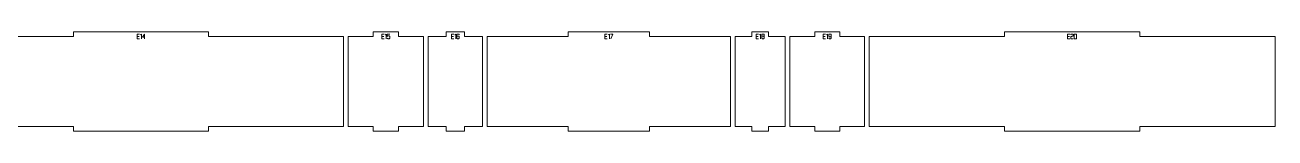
# Model space of a CAD drawing. Header units: centimetres. Extents: x -249 to 275, y -506 to 461.
# Drawn here: x -156.6 to -73.2, y 70.1 to 76.7 of the extents above; entities that cross this region are included whole.
import ezdxf

# ---------------------------------------------------------------- set-up
doc = ezdxf.new("R2010")
doc.units = ezdxf.units.CM
doc.header["$MEASUREMENT"] = 0
doc.layers.add('Capa 1', color=7, linetype='Continuous')

msp = doc.modelspace()

# ---------------------------------------------------------------- linework, layer by layer
at = {"layer": 'Capa 1', "color": 240, "lineweight": 9}
for points in [[(-162.40916, 76.37713), (-162.40916, 76.37713), (-162.40916, 70.37713), (-162.40916, 70.37713), (-162.40916, 70.37713), (-153.39038, 70.37713), (-153.39038, 70.37713), (-153.39038, 70.37713), (-153.39038, 70.07713), (-153.39038, 70.07713), (-153.39038, 70.07713), (-144.3716, 70.07713), (-144.3716, 70.07713), (-144.3716, 70.07713), (-144.3716, 70.37713), (-144.3716, 70.37713), (-144.3716, 70.37713), (-135.35282, 70.37713), (-135.35282, 70.37713), (-135.35282, 70.37713), (-135.35282, 76.37713), (-135.35282, 76.37713), (-135.35282, 76.37713), (-144.3716, 76.37713), (-144.3716, 76.37713), (-144.3716, 76.37713), (-144.3716, 76.67713), (-144.3716, 76.67713), (-144.3716, 76.67713), (-153.39038, 76.67713), (-153.39038, 76.67713), (-153.39038, 76.67713), (-153.39038, 76.37713), (-153.39038, 76.37713), (-153.39038, 76.37713), (-162.40916, 76.37713), (-162.40916, 76.37713)], [(-135.05282, 76.37713), (-135.05282, 76.37713), (-135.05282, 70.37713), (-135.05282, 70.37713), (-135.05282, 70.37713), (-133.37251, 70.37713), (-133.37251, 70.37713), (-133.37251, 70.37713), (-133.37251, 70.07713), (-133.37251, 70.07713), (-133.37251, 70.07713), (-131.6922, 70.07713), (-131.6922, 70.07713), (-131.6922, 70.07713), (-131.6922, 70.37713), (-131.6922, 70.37713), (-131.6922, 70.37713), (-130.0119, 70.37713), (-130.0119, 70.37713), (-130.0119, 70.37713), (-130.0119, 76.37713), (-130.0119, 76.37713), (-130.0119, 76.37713), (-131.6922, 76.37713), (-131.6922, 76.37713), (-131.6922, 76.37713), (-131.6922, 76.67713), (-131.6922, 76.67713), (-131.6922, 76.67713), (-133.37251, 76.67713), (-133.37251, 76.67713), (-133.37251, 76.67713), (-133.37251, 76.37713), (-133.37251, 76.37713), (-133.37251, 76.37713), (-135.05282, 76.37713), (-135.05282, 76.37713)], [(-129.7119, 76.37713), (-129.7119, 76.37713), (-129.7119, 70.37713), (-129.7119, 70.37713), (-129.7119, 70.37713), (-128.49723, 70.37713), (-128.49723, 70.37713), (-128.49723, 70.37713), (-128.49723, 70.07713), (-128.49723, 70.07713), (-128.49723, 70.07713), (-127.28257, 70.07713), (-127.28257, 70.07713), (-127.28257, 70.07713), (-127.28257, 70.37713), (-127.28257, 70.37713), (-127.28257, 70.37713), (-126.0679, 70.37713), (-126.0679, 70.37713), (-126.0679, 70.37713), (-126.0679, 76.37713), (-126.0679, 76.37713), (-126.0679, 76.37713), (-127.28257, 76.37713), (-127.28257, 76.37713), (-127.28257, 76.37713), (-127.28257, 76.67713), (-127.28257, 76.67713), (-127.28257, 76.67713), (-128.49723, 76.67713), (-128.49723, 76.67713), (-128.49723, 76.67713), (-128.49723, 76.37713), (-128.49723, 76.37713), (-128.49723, 76.37713), (-129.7119, 76.37713), (-129.7119, 76.37713)], [(-125.7679, 76.37713), (-125.7679, 76.37713), (-125.7679, 70.37713), (-125.7679, 70.37713), (-125.7679, 70.37713), (-120.34857, 70.37713), (-120.34857, 70.37713), (-120.34857, 70.37713), (-120.34857, 70.07713), (-120.34857, 70.07713), (-120.34857, 70.07713), (-114.92923, 70.07713), (-114.92923, 70.07713), (-114.92923, 70.07713), (-114.92923, 70.37713), (-114.92923, 70.37713), (-114.92923, 70.37713), (-109.5099, 70.37713), (-109.5099, 70.37713), (-109.5099, 70.37713), (-109.5099, 76.37713), (-109.5099, 76.37713), (-109.5099, 76.37713), (-114.92923, 76.37713), (-114.92923, 76.37713), (-114.92923, 76.37713), (-114.92923, 76.67713), (-114.92923, 76.67713), (-114.92923, 76.67713), (-120.34857, 76.67713), (-120.34857, 76.67713), (-120.34857, 76.67713), (-120.34857, 76.37713), (-120.34857, 76.37713), (-120.34857, 76.37713), (-125.7679, 76.37713), (-125.7679, 76.37713)], [(-109.2099, 76.37713), (-109.2099, 76.37713), (-109.2099, 70.37713), (-109.2099, 70.37713), (-109.2099, 70.37713), (-108.09242, 70.37713), (-108.09242, 70.37713), (-108.09242, 70.37713), (-108.09242, 70.07713), (-108.09242, 70.07713), (-108.09242, 70.07713), (-106.97495, 70.07713), (-106.97495, 70.07713), (-106.97495, 70.07713), (-106.97495, 70.37713), (-106.97495, 70.37713), (-106.97495, 70.37713), (-105.85748, 70.37713), (-105.85748, 70.37713), (-105.85748, 70.37713), (-105.85748, 76.37713), (-105.85748, 76.37713), (-105.85748, 76.37713), (-106.97495, 76.37713), (-106.97495, 76.37713), (-106.97495, 76.37713), (-106.97495, 76.67713), (-106.97495, 76.67713), (-106.97495, 76.67713), (-108.09242, 76.67713), (-108.09242, 76.67713), (-108.09242, 76.67713), (-108.09242, 76.37713), (-108.09242, 76.37713), (-108.09242, 76.37713), (-109.2099, 76.37713), (-109.2099, 76.37713)], [(-105.55748, 76.37713), (-105.55748, 76.37713), (-105.55748, 70.37713), (-105.55748, 70.37713), (-105.55748, 70.37713), (-103.89146, 70.37713), (-103.89146, 70.37713), (-103.89146, 70.37713), (-103.89146, 70.07713), (-103.89146, 70.07713), (-103.89146, 70.07713), (-102.22544, 70.07713), (-102.22544, 70.07713), (-102.22544, 70.07713), (-102.22544, 70.37713), (-102.22544, 70.37713), (-102.22544, 70.37713), (-100.55941, 70.37713), (-100.55941, 70.37713), (-100.55941, 70.37713), (-100.55941, 76.37713), (-100.55941, 76.37713), (-100.55941, 76.37713), (-102.22544, 76.37713), (-102.22544, 76.37713), (-102.22544, 76.37713), (-102.22544, 76.67713), (-102.22544, 76.67713), (-102.22544, 76.67713), (-103.89146, 76.67713), (-103.89146, 76.67713), (-103.89146, 76.67713), (-103.89146, 76.37713), (-103.89146, 76.37713), (-103.89146, 76.37713), (-105.55748, 76.37713), (-105.55748, 76.37713)], [(-100.25941, 76.37713), (-100.25941, 76.37713), (-100.25941, 70.37713), (-100.25941, 70.37713), (-100.25941, 70.37713), (-91.2251, 70.37713), (-91.2251, 70.37713), (-91.2251, 70.37713), (-91.2251, 70.07713), (-91.2251, 70.07713), (-91.2251, 70.07713), (-82.19078, 70.07713), (-82.19078, 70.07713), (-82.19078, 70.07713), (-82.19078, 70.37713), (-82.19078, 70.37713), (-82.19078, 70.37713), (-73.15646, 70.37713), (-73.15646, 70.37713), (-73.15646, 70.37713), (-73.15646, 76.37713), (-73.15646, 76.37713), (-73.15646, 76.37713), (-82.19078, 76.37713), (-82.19078, 76.37713), (-82.19078, 76.37713), (-82.19078, 76.67713), (-82.19078, 76.67713), (-82.19078, 76.67713), (-91.2251, 76.67713), (-91.2251, 76.67713), (-91.2251, 76.67713), (-91.2251, 76.37713), (-91.2251, 76.37713), (-91.2251, 76.37713), (-100.25941, 76.37713), (-100.25941, 76.37713)]]:
    msp.add_open_spline(points, degree=3, knots=[0, 0, 0, 0, 0.08333333, 0.08333333, 0.08333333, 0.16666667, 0.16666667, 0.16666667, 0.25, 0.25, 0.25, 0.33333333, 0.33333333, 0.33333333, 0.41666667, 0.41666667, 0.41666667, 0.5, 0.5, 0.5, 0.58333333, 0.58333333, 0.58333333, 0.66666667, 0.66666667, 0.66666667, 0.75, 0.75, 0.75, 0.83333333, 0.83333333, 0.83333333, 0.91666667, 0.91666667, 0.91666667, 1, 1, 1, 1], dxfattribs=at)
at = {"layer": 'Capa 1', "color": 114, "lineweight": 9}
for points, knots in [([(-149.14424, 76.21993), (-149.14424, 76.21993), (-149.14424, 76.53637), (-149.14424, 76.53637), (-149.14424, 76.53637), (-148.98785, 76.53637), (-148.98785, 76.53637), (-148.98785, 76.53637), (-149.14424, 76.53637), (-149.14424, 76.53637), (-149.14424, 76.53637), (-149.14424, 76.38274), (-149.14424, 76.38274), (-149.14424, 76.38274), (-149.00987, 76.38274), (-149.00987, 76.38274), (-149.00987, 76.38274), (-149.14424, 76.38274), (-149.14424, 76.38274), (-149.14424, 76.38274), (-149.14424, 76.21993), (-149.14424, 76.21993), (-149.14424, 76.21993), (-148.98785, 76.21993), (-148.98785, 76.21993), (-148.98785, 76.21993), (-149.14424, 76.21993), (-149.14424, 76.21993)], [0, 0, 0, 0, 0.11111111, 0.11111111, 0.11111111, 0.22222222, 0.22222222, 0.22222222, 0.33333333, 0.33333333, 0.33333333, 0.44444444, 0.44444444, 0.44444444, 0.55555556, 0.55555556, 0.55555556, 0.66666667, 0.66666667, 0.66666667, 0.77777778, 0.77777778, 0.77777778, 0.88888889, 0.88888889, 0.88888889, 1, 1, 1, 1]), ([(-148.84798, 76.53683), (-148.84798, 76.53683), (-148.92411, 76.48409), (-148.92411, 76.48409), (-148.92411, 76.48409), (-148.84798, 76.53683), (-148.84798, 76.53683), (-148.84798, 76.53683), (-148.84798, 76.21993), (-148.84798, 76.21993), (-148.84798, 76.21993), (-148.84798, 76.53683), (-148.84798, 76.53683)], [0, 0, 0, 0, 0.25, 0.25, 0.25, 0.5, 0.5, 0.5, 0.75, 0.75, 0.75, 1, 1, 1, 1]), ([(-148.64756, 76.32449), (-148.64756, 76.32449), (-148.64756, 76.53683), (-148.64756, 76.53683), (-148.64756, 76.53683), (-148.77735, 76.32449), (-148.77735, 76.32449), (-148.77735, 76.32449), (-148.64756, 76.32449), (-148.64756, 76.32449)], [0, 0, 0, 0, 0.33333333, 0.33333333, 0.33333333, 0.66666667, 0.66666667, 0.66666667, 1, 1, 1, 1]), ([(-148.64756, 76.32449), (-148.64756, 76.32449), (-148.64756, 76.21993), (-148.64756, 76.21993), (-148.64756, 76.21993), (-148.64756, 76.32449), (-148.64756, 76.32449), (-148.64756, 76.32449), (-148.77735, 76.32449), (-148.77735, 76.32449), (-148.77735, 76.32449), (-148.64756, 76.53683), (-148.64756, 76.53683), (-148.64756, 76.53683), (-148.64756, 76.32449), (-148.64756, 76.32449), (-148.64756, 76.32449), (-148.61775, 76.32449), (-148.61775, 76.32449), (-148.61775, 76.32449), (-148.64756, 76.32449), (-148.64756, 76.32449)], [0, 0, 0, 0, 0.14285714, 0.14285714, 0.14285714, 0.28571429, 0.28571429, 0.28571429, 0.42857143, 0.42857143, 0.42857143, 0.57142857, 0.57142857, 0.57142857, 0.71428571, 0.71428571, 0.71428571, 0.85714286, 0.85714286, 0.85714286, 1, 1, 1, 1]), ([(-132.79836, 76.21993), (-132.79836, 76.21993), (-132.79836, 76.53637), (-132.79836, 76.53637), (-132.79836, 76.53637), (-132.64197, 76.53637), (-132.64197, 76.53637), (-132.64197, 76.53637), (-132.79836, 76.53637), (-132.79836, 76.53637), (-132.79836, 76.53637), (-132.79836, 76.38274), (-132.79836, 76.38274), (-132.79836, 76.38274), (-132.66399, 76.38274), (-132.66399, 76.38274), (-132.66399, 76.38274), (-132.79836, 76.38274), (-132.79836, 76.38274), (-132.79836, 76.38274), (-132.79836, 76.21993), (-132.79836, 76.21993), (-132.79836, 76.21993), (-132.64197, 76.21993), (-132.64197, 76.21993), (-132.64197, 76.21993), (-132.79836, 76.21993), (-132.79836, 76.21993)], [0, 0, 0, 0, 0.11111111, 0.11111111, 0.11111111, 0.22222222, 0.22222222, 0.22222222, 0.33333333, 0.33333333, 0.33333333, 0.44444444, 0.44444444, 0.44444444, 0.55555556, 0.55555556, 0.55555556, 0.66666667, 0.66666667, 0.66666667, 0.77777778, 0.77777778, 0.77777778, 0.88888889, 0.88888889, 0.88888889, 1, 1, 1, 1]), ([(-132.5021, 76.53683), (-132.5021, 76.53683), (-132.57823, 76.48409), (-132.57823, 76.48409), (-132.57823, 76.48409), (-132.5021, 76.53683), (-132.5021, 76.53683), (-132.5021, 76.53683), (-132.5021, 76.21993), (-132.5021, 76.21993), (-132.5021, 76.21993), (-132.5021, 76.53683), (-132.5021, 76.53683)], [0, 0, 0, 0, 0.25, 0.25, 0.25, 0.5, 0.5, 0.5, 0.75, 0.75, 0.75, 1, 1, 1, 1]), ([(-132.34892, 76.21993), (-132.37246, 76.21993), (-132.39211, 76.22337), (-132.40785, 76.23025), (-132.4236, 76.23713), (-132.43147, 76.24546), (-132.43147, 76.25524), (-132.43147, 76.24546), (-132.4236, 76.23713), (-132.40785, 76.23025), (-132.39211, 76.22337), (-132.37246, 76.21993), (-132.34892, 76.21993), (-132.32538, 76.21993), (-132.30573, 76.22337), (-132.28999, 76.23025), (-132.27424, 76.23713), (-132.26637, 76.24546), (-132.26637, 76.25524), (-132.26637, 76.25524), (-132.26637, 76.3809), (-132.26637, 76.3809), (-132.26637, 76.39069), (-132.27424, 76.39902), (-132.28999, 76.4059), (-132.30573, 76.41278), (-132.32538, 76.41622), (-132.34892, 76.41622), (-132.37032, 76.41438), (-132.38683, 76.41193), (-132.39845, 76.40888), (-132.41007, 76.40582), (-132.42107, 76.39649), (-132.43147, 76.3809), (-132.43147, 76.3809), (-132.43147, 76.53637), (-132.43147, 76.53637), (-132.43147, 76.53637), (-132.27187, 76.53637), (-132.27187, 76.53637), (-132.27187, 76.53637), (-132.43147, 76.53637), (-132.43147, 76.53637), (-132.43147, 76.53637), (-132.43147, 76.3809), (-132.43147, 76.3809), (-132.42107, 76.39649), (-132.41007, 76.40582), (-132.39845, 76.40888), (-132.38683, 76.41193), (-132.37032, 76.41438), (-132.34892, 76.41622), (-132.32538, 76.41622), (-132.30573, 76.41278), (-132.28999, 76.4059), (-132.27424, 76.39902), (-132.26637, 76.39069), (-132.26637, 76.3809), (-132.26637, 76.3809), (-132.26637, 76.25524), (-132.26637, 76.25524), (-132.26637, 76.24546), (-132.27424, 76.23713), (-132.28999, 76.23025), (-132.30573, 76.22337), (-132.32538, 76.21993), (-132.34892, 76.21993)], [0, 0, 0, 0, 0.04545455, 0.04545455, 0.04545455, 0.09090909, 0.09090909, 0.09090909, 0.13636364, 0.13636364, 0.13636364, 0.18181818, 0.18181818, 0.18181818, 0.22727273, 0.22727273, 0.22727273, 0.27272727, 0.27272727, 0.27272727, 0.31818182, 0.31818182, 0.31818182, 0.36363636, 0.36363636, 0.36363636, 0.40909091, 0.40909091, 0.40909091, 0.45454545, 0.45454545, 0.45454545, 0.5, 0.5, 0.5, 0.54545455, 0.54545455, 0.54545455, 0.59090909, 0.59090909, 0.59090909, 0.63636364, 0.63636364, 0.63636364, 0.68181818, 0.68181818, 0.68181818, 0.72727273, 0.72727273, 0.72727273, 0.77272727, 0.77272727, 0.77272727, 0.81818182, 0.81818182, 0.81818182, 0.86363636, 0.86363636, 0.86363636, 0.90909091, 0.90909091, 0.90909091, 0.95454545, 0.95454545, 0.95454545, 1, 1, 1, 1]), ([(-128.1559, 76.21993), (-128.1559, 76.21993), (-128.1559, 76.53637), (-128.1559, 76.53637), (-128.1559, 76.53637), (-127.99951, 76.53637), (-127.99951, 76.53637), (-127.99951, 76.53637), (-128.1559, 76.53637), (-128.1559, 76.53637), (-128.1559, 76.53637), (-128.1559, 76.38274), (-128.1559, 76.38274), (-128.1559, 76.38274), (-128.02153, 76.38274), (-128.02153, 76.38274), (-128.02153, 76.38274), (-128.1559, 76.38274), (-128.1559, 76.38274), (-128.1559, 76.38274), (-128.1559, 76.21993), (-128.1559, 76.21993), (-128.1559, 76.21993), (-127.99951, 76.21993), (-127.99951, 76.21993), (-127.99951, 76.21993), (-128.1559, 76.21993), (-128.1559, 76.21993)], [0, 0, 0, 0, 0.11111111, 0.11111111, 0.11111111, 0.22222222, 0.22222222, 0.22222222, 0.33333333, 0.33333333, 0.33333333, 0.44444444, 0.44444444, 0.44444444, 0.55555556, 0.55555556, 0.55555556, 0.66666667, 0.66666667, 0.66666667, 0.77777778, 0.77777778, 0.77777778, 0.88888889, 0.88888889, 0.88888889, 1, 1, 1, 1]), ([(-127.85964, 76.53683), (-127.85964, 76.53683), (-127.93577, 76.48409), (-127.93577, 76.48409), (-127.93577, 76.48409), (-127.85964, 76.53683), (-127.85964, 76.53683), (-127.85964, 76.53683), (-127.85964, 76.21993), (-127.85964, 76.21993), (-127.85964, 76.21993), (-127.85964, 76.53683), (-127.85964, 76.53683)], [0, 0, 0, 0, 0.25, 0.25, 0.25, 0.5, 0.5, 0.5, 0.75, 0.75, 0.75, 1, 1, 1, 1]), ([(-127.70646, 76.21993), (-127.73, 76.21993), (-127.74965, 76.22337), (-127.76539, 76.23025), (-127.78114, 76.23713), (-127.78901, 76.24546), (-127.78901, 76.25524), (-127.78901, 76.25524), (-127.78901, 76.3621), (-127.78901, 76.3621), (-127.78901, 76.3621), (-127.78901, 76.50106), (-127.78901, 76.50106), (-127.78901, 76.51084), (-127.78114, 76.51917), (-127.76539, 76.52605), (-127.74965, 76.53293), (-127.73, 76.53637), (-127.70646, 76.53637), (-127.68292, 76.53637), (-127.66327, 76.53293), (-127.64753, 76.52605), (-127.63178, 76.51917), (-127.62391, 76.51084), (-127.62391, 76.50106), (-127.62391, 76.50106), (-127.62391, 76.47538), (-127.62391, 76.47538), (-127.62391, 76.47538), (-127.62391, 76.50106), (-127.62391, 76.50106), (-127.62391, 76.51084), (-127.63178, 76.51917), (-127.64753, 76.52605), (-127.66327, 76.53293), (-127.68292, 76.53637), (-127.70646, 76.53637), (-127.73, 76.53637), (-127.74965, 76.53293), (-127.76539, 76.52605), (-127.78114, 76.51917), (-127.78901, 76.51084), (-127.78901, 76.50106), (-127.78901, 76.50106), (-127.78901, 76.3621), (-127.78901, 76.3621), (-127.78901, 76.37127), (-127.77946, 76.37945), (-127.76035, 76.38663), (-127.74124, 76.39382), (-127.72328, 76.39741), (-127.70646, 76.39741), (-127.68292, 76.39741), (-127.66327, 76.39397), (-127.64753, 76.38709), (-127.63178, 76.38021), (-127.62391, 76.37188), (-127.62391, 76.3621), (-127.62391, 76.3621), (-127.62391, 76.25524), (-127.62391, 76.25524), (-127.62391, 76.24546), (-127.63178, 76.23713), (-127.64753, 76.23025), (-127.66327, 76.22337), (-127.68292, 76.21993), (-127.70646, 76.21993)], [0, 0, 0, 0, 0.04545455, 0.04545455, 0.04545455, 0.09090909, 0.09090909, 0.09090909, 0.13636364, 0.13636364, 0.13636364, 0.18181818, 0.18181818, 0.18181818, 0.22727273, 0.22727273, 0.22727273, 0.27272727, 0.27272727, 0.27272727, 0.31818182, 0.31818182, 0.31818182, 0.36363636, 0.36363636, 0.36363636, 0.40909091, 0.40909091, 0.40909091, 0.45454545, 0.45454545, 0.45454545, 0.5, 0.5, 0.5, 0.54545455, 0.54545455, 0.54545455, 0.59090909, 0.59090909, 0.59090909, 0.63636364, 0.63636364, 0.63636364, 0.68181818, 0.68181818, 0.68181818, 0.72727273, 0.72727273, 0.72727273, 0.77272727, 0.77272727, 0.77272727, 0.81818182, 0.81818182, 0.81818182, 0.86363636, 0.86363636, 0.86363636, 0.90909091, 0.90909091, 0.90909091, 0.95454545, 0.95454545, 0.95454545, 1, 1, 1, 1]), ([(-127.78901, 76.25524), (-127.78901, 76.24546), (-127.78114, 76.23713), (-127.76539, 76.23025), (-127.74965, 76.22337), (-127.73, 76.21993), (-127.70646, 76.21993), (-127.68292, 76.21993), (-127.66327, 76.22337), (-127.64753, 76.23025), (-127.63178, 76.23713), (-127.62391, 76.24546), (-127.62391, 76.25524), (-127.62391, 76.25524), (-127.62391, 76.3621), (-127.62391, 76.3621), (-127.62391, 76.37188), (-127.63178, 76.38021), (-127.64753, 76.38709), (-127.66327, 76.39397), (-127.68292, 76.39741), (-127.70646, 76.39741), (-127.72328, 76.39741), (-127.74124, 76.39382), (-127.76035, 76.38663), (-127.77946, 76.37945), (-127.78901, 76.37127), (-127.78901, 76.3621), (-127.78901, 76.3621), (-127.78901, 76.25524), (-127.78901, 76.25524)], [0, 0, 0, 0, 0.1, 0.1, 0.1, 0.2, 0.2, 0.2, 0.3, 0.3, 0.3, 0.4, 0.4, 0.4, 0.5, 0.5, 0.5, 0.6, 0.6, 0.6, 0.7, 0.7, 0.7, 0.8, 0.8, 0.8, 0.9, 0.9, 0.9, 1, 1, 1, 1]), ([(-117.90215, 76.21993), (-117.90215, 76.21993), (-117.90215, 76.53637), (-117.90215, 76.53637), (-117.90215, 76.53637), (-117.74576, 76.53637), (-117.74576, 76.53637), (-117.74576, 76.53637), (-117.90215, 76.53637), (-117.90215, 76.53637), (-117.90215, 76.53637), (-117.90215, 76.38274), (-117.90215, 76.38274), (-117.90215, 76.38274), (-117.76778, 76.38274), (-117.76778, 76.38274), (-117.76778, 76.38274), (-117.90215, 76.38274), (-117.90215, 76.38274), (-117.90215, 76.38274), (-117.90215, 76.21993), (-117.90215, 76.21993), (-117.90215, 76.21993), (-117.74576, 76.21993), (-117.74576, 76.21993), (-117.74576, 76.21993), (-117.90215, 76.21993), (-117.90215, 76.21993)], [0, 0, 0, 0, 0.11111111, 0.11111111, 0.11111111, 0.22222222, 0.22222222, 0.22222222, 0.33333333, 0.33333333, 0.33333333, 0.44444444, 0.44444444, 0.44444444, 0.55555556, 0.55555556, 0.55555556, 0.66666667, 0.66666667, 0.66666667, 0.77777778, 0.77777778, 0.77777778, 0.88888889, 0.88888889, 0.88888889, 1, 1, 1, 1]), ([(-117.60589, 76.53683), (-117.60589, 76.53683), (-117.68202, 76.48409), (-117.68202, 76.48409), (-117.68202, 76.48409), (-117.60589, 76.53683), (-117.60589, 76.53683), (-117.60589, 76.53683), (-117.60589, 76.21993), (-117.60589, 76.21993), (-117.60589, 76.21993), (-117.60589, 76.53683), (-117.60589, 76.53683)], [0, 0, 0, 0, 0.25, 0.25, 0.25, 0.5, 0.5, 0.5, 0.75, 0.75, 0.75, 1, 1, 1, 1]), ([(-117.49674, 76.21993), (-117.49674, 76.21993), (-117.37566, 76.53637), (-117.37566, 76.53637), (-117.37566, 76.53637), (-117.53526, 76.53637), (-117.53526, 76.53637), (-117.53526, 76.53637), (-117.37566, 76.53637), (-117.37566, 76.53637), (-117.37566, 76.53637), (-117.49674, 76.21993), (-117.49674, 76.21993)], [0, 0, 0, 0, 0.25, 0.25, 0.25, 0.5, 0.5, 0.5, 0.75, 0.75, 0.75, 1, 1, 1, 1]), ([(-107.79968, 76.21993), (-107.79968, 76.21993), (-107.79968, 76.53637), (-107.79968, 76.53637), (-107.79968, 76.53637), (-107.64329, 76.53637), (-107.64329, 76.53637), (-107.64329, 76.53637), (-107.79968, 76.53637), (-107.79968, 76.53637), (-107.79968, 76.53637), (-107.79968, 76.38274), (-107.79968, 76.38274), (-107.79968, 76.38274), (-107.66531, 76.38274), (-107.66531, 76.38274), (-107.66531, 76.38274), (-107.79968, 76.38274), (-107.79968, 76.38274), (-107.79968, 76.38274), (-107.79968, 76.21993), (-107.79968, 76.21993), (-107.79968, 76.21993), (-107.64329, 76.21993), (-107.64329, 76.21993), (-107.64329, 76.21993), (-107.79968, 76.21993), (-107.79968, 76.21993)], [0, 0, 0, 0, 0.11111111, 0.11111111, 0.11111111, 0.22222222, 0.22222222, 0.22222222, 0.33333333, 0.33333333, 0.33333333, 0.44444444, 0.44444444, 0.44444444, 0.55555556, 0.55555556, 0.55555556, 0.66666667, 0.66666667, 0.66666667, 0.77777778, 0.77777778, 0.77777778, 0.88888889, 0.88888889, 0.88888889, 1, 1, 1, 1]), ([(-107.50342, 76.53683), (-107.50342, 76.53683), (-107.57955, 76.48409), (-107.57955, 76.48409), (-107.57955, 76.48409), (-107.50342, 76.53683), (-107.50342, 76.53683), (-107.50342, 76.53683), (-107.50342, 76.21993), (-107.50342, 76.21993), (-107.50342, 76.21993), (-107.50342, 76.53683), (-107.50342, 76.53683)], [0, 0, 0, 0, 0.25, 0.25, 0.25, 0.5, 0.5, 0.5, 0.75, 0.75, 0.75, 1, 1, 1, 1]), ([(-107.43279, 76.42676), (-107.43279, 76.41881), (-107.42713, 76.41163), (-107.41582, 76.40521), (-107.40451, 76.39879), (-107.38265, 76.39451), (-107.35024, 76.39237), (-107.31783, 76.39451), (-107.29597, 76.39879), (-107.28466, 76.40521), (-107.27335, 76.41163), (-107.26769, 76.41881), (-107.26769, 76.42676), (-107.26769, 76.42676), (-107.26769, 76.50106), (-107.26769, 76.50106), (-107.26769, 76.51084), (-107.27556, 76.51917), (-107.29131, 76.52605), (-107.30705, 76.53293), (-107.3267, 76.53637), (-107.35024, 76.53637), (-107.37378, 76.53637), (-107.39343, 76.53293), (-107.40917, 76.52605), (-107.42492, 76.51917), (-107.43279, 76.51084), (-107.43279, 76.50106), (-107.43279, 76.50106), (-107.43279, 76.42676), (-107.43279, 76.42676)], [0, 0, 0, 0, 0.1, 0.1, 0.1, 0.2, 0.2, 0.2, 0.3, 0.3, 0.3, 0.4, 0.4, 0.4, 0.5, 0.5, 0.5, 0.6, 0.6, 0.6, 0.7, 0.7, 0.7, 0.8, 0.8, 0.8, 0.9, 0.9, 0.9, 1, 1, 1, 1]), ([(-107.35024, 76.21993), (-107.37378, 76.21993), (-107.39343, 76.22337), (-107.40917, 76.23025), (-107.42492, 76.23713), (-107.43279, 76.24546), (-107.43279, 76.25524), (-107.43279, 76.25524), (-107.43279, 76.35843), (-107.43279, 76.35843), (-107.43279, 76.36669), (-107.42713, 76.37387), (-107.41582, 76.37998), (-107.40451, 76.3861), (-107.38265, 76.39023), (-107.35024, 76.39237), (-107.38265, 76.39451), (-107.40451, 76.39879), (-107.41582, 76.40521), (-107.42713, 76.41163), (-107.43279, 76.41881), (-107.43279, 76.42676), (-107.43279, 76.42676), (-107.43279, 76.50106), (-107.43279, 76.50106), (-107.43279, 76.51084), (-107.42492, 76.51917), (-107.40917, 76.52605), (-107.39343, 76.53293), (-107.37378, 76.53637), (-107.35024, 76.53637), (-107.3267, 76.53637), (-107.30705, 76.53293), (-107.29131, 76.52605), (-107.27556, 76.51917), (-107.26769, 76.51084), (-107.26769, 76.50106), (-107.26769, 76.50106), (-107.26769, 76.42676), (-107.26769, 76.42676), (-107.26769, 76.41881), (-107.27335, 76.41163), (-107.28466, 76.40521), (-107.29597, 76.39879), (-107.31783, 76.39451), (-107.35024, 76.39237), (-107.31783, 76.39023), (-107.29597, 76.3861), (-107.28466, 76.37998), (-107.27335, 76.37387), (-107.26769, 76.36669), (-107.26769, 76.35843), (-107.26769, 76.35843), (-107.26769, 76.25524), (-107.26769, 76.25524), (-107.26769, 76.24546), (-107.27556, 76.23713), (-107.29131, 76.23025), (-107.30705, 76.22337), (-107.3267, 76.21993), (-107.35024, 76.21993)], [0, 0, 0, 0, 0.05, 0.05, 0.05, 0.1, 0.1, 0.1, 0.15, 0.15, 0.15, 0.2, 0.2, 0.2, 0.25, 0.25, 0.25, 0.3, 0.3, 0.3, 0.35, 0.35, 0.35, 0.4, 0.4, 0.4, 0.45, 0.45, 0.45, 0.5, 0.5, 0.5, 0.55, 0.55, 0.55, 0.6, 0.6, 0.6, 0.65, 0.65, 0.65, 0.7, 0.7, 0.7, 0.75, 0.75, 0.75, 0.8, 0.8, 0.8, 0.85, 0.85, 0.85, 0.9, 0.9, 0.9, 0.95, 0.95, 0.95, 1, 1, 1, 1]), ([(-107.43279, 76.25524), (-107.43279, 76.24546), (-107.42492, 76.23713), (-107.40917, 76.23025), (-107.39343, 76.22337), (-107.37378, 76.21993), (-107.35024, 76.21993), (-107.3267, 76.21993), (-107.30705, 76.22337), (-107.29131, 76.23025), (-107.27556, 76.23713), (-107.26769, 76.24546), (-107.26769, 76.25524), (-107.26769, 76.25524), (-107.26769, 76.35843), (-107.26769, 76.35843), (-107.26769, 76.36669), (-107.27335, 76.37387), (-107.28466, 76.37998), (-107.29597, 76.3861), (-107.31783, 76.39023), (-107.35024, 76.39237), (-107.38265, 76.39023), (-107.40451, 76.3861), (-107.41582, 76.37998), (-107.42713, 76.37387), (-107.43279, 76.36669), (-107.43279, 76.35843), (-107.43279, 76.35843), (-107.43279, 76.25524), (-107.43279, 76.25524)], [0, 0, 0, 0, 0.1, 0.1, 0.1, 0.2, 0.2, 0.2, 0.3, 0.3, 0.3, 0.4, 0.4, 0.4, 0.5, 0.5, 0.5, 0.6, 0.6, 0.6, 0.7, 0.7, 0.7, 0.8, 0.8, 0.8, 0.9, 0.9, 0.9, 1, 1, 1, 1]), ([(-103.32444, 76.21993), (-103.32444, 76.21993), (-103.32444, 76.53637), (-103.32444, 76.53637), (-103.32444, 76.53637), (-103.16805, 76.53637), (-103.16805, 76.53637), (-103.16805, 76.53637), (-103.32444, 76.53637), (-103.32444, 76.53637), (-103.32444, 76.53637), (-103.32444, 76.38274), (-103.32444, 76.38274), (-103.32444, 76.38274), (-103.19007, 76.38274), (-103.19007, 76.38274), (-103.19007, 76.38274), (-103.32444, 76.38274), (-103.32444, 76.38274), (-103.32444, 76.38274), (-103.32444, 76.21993), (-103.32444, 76.21993), (-103.32444, 76.21993), (-103.16805, 76.21993), (-103.16805, 76.21993), (-103.16805, 76.21993), (-103.32444, 76.21993), (-103.32444, 76.21993)], [0, 0, 0, 0, 0.11111111, 0.11111111, 0.11111111, 0.22222222, 0.22222222, 0.22222222, 0.33333333, 0.33333333, 0.33333333, 0.44444444, 0.44444444, 0.44444444, 0.55555556, 0.55555556, 0.55555556, 0.66666667, 0.66666667, 0.66666667, 0.77777778, 0.77777778, 0.77777778, 0.88888889, 0.88888889, 0.88888889, 1, 1, 1, 1]), ([(-103.02818, 76.53683), (-103.02818, 76.53683), (-103.10431, 76.48409), (-103.10431, 76.48409), (-103.10431, 76.48409), (-103.02818, 76.53683), (-103.02818, 76.53683), (-103.02818, 76.53683), (-103.02818, 76.21993), (-103.02818, 76.21993), (-103.02818, 76.21993), (-103.02818, 76.53683), (-103.02818, 76.53683)], [0, 0, 0, 0, 0.25, 0.25, 0.25, 0.5, 0.5, 0.5, 0.75, 0.75, 0.75, 1, 1, 1, 1]), ([(-102.95755, 76.39374), (-102.95755, 76.38396), (-102.94968, 76.37563), (-102.93393, 76.36875), (-102.91819, 76.36187), (-102.89854, 76.35843), (-102.875, 76.35843), (-102.85176, 76.35782), (-102.8322, 76.36065), (-102.8163, 76.36691), (-102.8004, 76.37318), (-102.79245, 76.38213), (-102.79245, 76.39374), (-102.79245, 76.39374), (-102.79245, 76.50106), (-102.79245, 76.50106), (-102.79245, 76.51084), (-102.80032, 76.51917), (-102.81607, 76.52605), (-102.83181, 76.53293), (-102.85146, 76.53637), (-102.875, 76.53637), (-102.89854, 76.53637), (-102.91819, 76.53293), (-102.93393, 76.52605), (-102.94968, 76.51917), (-102.95755, 76.51084), (-102.95755, 76.50106), (-102.95755, 76.50106), (-102.95755, 76.39374), (-102.95755, 76.39374)], [0, 0, 0, 0, 0.1, 0.1, 0.1, 0.2, 0.2, 0.2, 0.3, 0.3, 0.3, 0.4, 0.4, 0.4, 0.5, 0.5, 0.5, 0.6, 0.6, 0.6, 0.7, 0.7, 0.7, 0.8, 0.8, 0.8, 0.9, 0.9, 0.9, 1, 1, 1, 1]), ([(-102.875, 76.21993), (-102.89854, 76.21993), (-102.91819, 76.22337), (-102.93393, 76.23025), (-102.94968, 76.23713), (-102.95755, 76.24546), (-102.95755, 76.25524), (-102.95755, 76.25524), (-102.95755, 76.28047), (-102.95755, 76.28047), (-102.95755, 76.28047), (-102.95755, 76.25524), (-102.95755, 76.25524), (-102.95755, 76.24546), (-102.94968, 76.23713), (-102.93393, 76.23025), (-102.91819, 76.22337), (-102.89854, 76.21993), (-102.875, 76.21993), (-102.85146, 76.21993), (-102.83181, 76.22337), (-102.81607, 76.23025), (-102.80032, 76.23713), (-102.79245, 76.24546), (-102.79245, 76.25524), (-102.79245, 76.25524), (-102.79245, 76.39374), (-102.79245, 76.39374), (-102.79245, 76.38213), (-102.8004, 76.37318), (-102.8163, 76.36691), (-102.8322, 76.36065), (-102.85176, 76.35782), (-102.875, 76.35843), (-102.89854, 76.35843), (-102.91819, 76.36187), (-102.93393, 76.36875), (-102.94968, 76.37563), (-102.95755, 76.38396), (-102.95755, 76.39374), (-102.95755, 76.39374), (-102.95755, 76.50106), (-102.95755, 76.50106), (-102.95755, 76.51084), (-102.94968, 76.51917), (-102.93393, 76.52605), (-102.91819, 76.53293), (-102.89854, 76.53637), (-102.875, 76.53637), (-102.85146, 76.53637), (-102.83181, 76.53293), (-102.81607, 76.52605), (-102.80032, 76.51917), (-102.79245, 76.51084), (-102.79245, 76.50106), (-102.79245, 76.50106), (-102.79245, 76.39374), (-102.79245, 76.39374), (-102.79245, 76.39374), (-102.79245, 76.25524), (-102.79245, 76.25524), (-102.79245, 76.24546), (-102.80032, 76.23713), (-102.81607, 76.23025), (-102.83181, 76.22337), (-102.85146, 76.21993), (-102.875, 76.21993)], [0, 0, 0, 0, 0.04545455, 0.04545455, 0.04545455, 0.09090909, 0.09090909, 0.09090909, 0.13636364, 0.13636364, 0.13636364, 0.18181818, 0.18181818, 0.18181818, 0.22727273, 0.22727273, 0.22727273, 0.27272727, 0.27272727, 0.27272727, 0.31818182, 0.31818182, 0.31818182, 0.36363636, 0.36363636, 0.36363636, 0.40909091, 0.40909091, 0.40909091, 0.45454545, 0.45454545, 0.45454545, 0.5, 0.5, 0.5, 0.54545455, 0.54545455, 0.54545455, 0.59090909, 0.59090909, 0.59090909, 0.63636364, 0.63636364, 0.63636364, 0.68181818, 0.68181818, 0.68181818, 0.72727273, 0.72727273, 0.72727273, 0.77272727, 0.77272727, 0.77272727, 0.81818182, 0.81818182, 0.81818182, 0.86363636, 0.86363636, 0.86363636, 0.90909091, 0.90909091, 0.90909091, 0.95454545, 0.95454545, 0.95454545, 1, 1, 1, 1]), ([(-87.01062, 76.21993), (-87.01062, 76.21993), (-87.01062, 76.53637), (-87.01062, 76.53637), (-87.01062, 76.53637), (-86.85423, 76.53637), (-86.85423, 76.53637), (-86.85423, 76.53637), (-87.01062, 76.53637), (-87.01062, 76.53637), (-87.01062, 76.53637), (-87.01062, 76.38274), (-87.01062, 76.38274), (-87.01062, 76.38274), (-86.87625, 76.38274), (-86.87625, 76.38274), (-86.87625, 76.38274), (-87.01062, 76.38274), (-87.01062, 76.38274), (-87.01062, 76.38274), (-87.01062, 76.21993), (-87.01062, 76.21993), (-87.01062, 76.21993), (-86.85423, 76.21993), (-86.85423, 76.21993), (-86.85423, 76.21993), (-87.01062, 76.21993), (-87.01062, 76.21993)], [0, 0, 0, 0, 0.11111111, 0.11111111, 0.11111111, 0.22222222, 0.22222222, 0.22222222, 0.33333333, 0.33333333, 0.33333333, 0.44444444, 0.44444444, 0.44444444, 0.55555556, 0.55555556, 0.55555556, 0.66666667, 0.66666667, 0.66666667, 0.77777778, 0.77777778, 0.77777778, 0.88888889, 0.88888889, 0.88888889, 1, 1, 1, 1]), ([(-86.79095, 76.21993), (-86.79095, 76.21993), (-86.79095, 76.35247), (-86.79095, 76.35247), (-86.79003, 76.36439), (-86.77918, 76.37356), (-86.75839, 76.37998), (-86.74983, 76.3806), (-86.74165, 76.38159), (-86.73385, 76.38297), (-86.72606, 76.38434), (-86.71818, 76.38579), (-86.71023, 76.38732), (-86.69556, 76.38977), (-86.68432, 76.39176), (-86.67653, 76.39328), (-86.66873, 76.39481), (-86.66116, 76.3968), (-86.65382, 76.39925), (-86.63487, 76.40628), (-86.62539, 76.4153), (-86.62539, 76.4263), (-86.62539, 76.4263), (-86.62539, 76.50106), (-86.62539, 76.50106), (-86.62539, 76.51084), (-86.63326, 76.51917), (-86.64901, 76.52605), (-86.66475, 76.53293), (-86.6844, 76.53637), (-86.70794, 76.53637), (-86.73148, 76.53637), (-86.75113, 76.53293), (-86.76687, 76.52605), (-86.78262, 76.51917), (-86.79049, 76.51084), (-86.79049, 76.50106), (-86.79049, 76.50106), (-86.79049, 76.47859), (-86.79049, 76.47859), (-86.79049, 76.47859), (-86.79049, 76.50106), (-86.79049, 76.50106), (-86.79049, 76.51084), (-86.78262, 76.51917), (-86.76687, 76.52605), (-86.75113, 76.53293), (-86.73148, 76.53637), (-86.70794, 76.53637), (-86.6844, 76.53637), (-86.66475, 76.53293), (-86.64901, 76.52605), (-86.63326, 76.51917), (-86.62539, 76.51084), (-86.62539, 76.50106), (-86.62539, 76.50106), (-86.62539, 76.4263), (-86.62539, 76.4263), (-86.62539, 76.4153), (-86.63487, 76.40628), (-86.65382, 76.39925), (-86.66116, 76.3968), (-86.66873, 76.39481), (-86.67653, 76.39328), (-86.68432, 76.39176), (-86.69556, 76.38977), (-86.71023, 76.38732), (-86.71818, 76.38579), (-86.72606, 76.38434), (-86.73385, 76.38297), (-86.74165, 76.38159), (-86.74983, 76.3806), (-86.75839, 76.37998), (-86.77918, 76.37356), (-86.79003, 76.36439), (-86.79095, 76.35247), (-86.79095, 76.35247), (-86.79095, 76.21993), (-86.79095, 76.21993), (-86.79095, 76.21993), (-86.6341, 76.21993), (-86.6341, 76.21993), (-86.6341, 76.21993), (-86.79095, 76.21993), (-86.79095, 76.21993)], [0, 0, 0, 0, 0.03571429, 0.03571429, 0.03571429, 0.07142857, 0.07142857, 0.07142857, 0.10714286, 0.10714286, 0.10714286, 0.14285714, 0.14285714, 0.14285714, 0.17857143, 0.17857143, 0.17857143, 0.21428571, 0.21428571, 0.21428571, 0.25, 0.25, 0.25, 0.28571429, 0.28571429, 0.28571429, 0.32142857, 0.32142857, 0.32142857, 0.35714286, 0.35714286, 0.35714286, 0.39285714, 0.39285714, 0.39285714, 0.42857143, 0.42857143, 0.42857143, 0.46428571, 0.46428571, 0.46428571, 0.5, 0.5, 0.5, 0.53571429, 0.53571429, 0.53571429, 0.57142857, 0.57142857, 0.57142857, 0.60714286, 0.60714286, 0.60714286, 0.64285714, 0.64285714, 0.64285714, 0.67857143, 0.67857143, 0.67857143, 0.71428571, 0.71428571, 0.71428571, 0.75, 0.75, 0.75, 0.78571429, 0.78571429, 0.78571429, 0.82142857, 0.82142857, 0.82142857, 0.85714286, 0.85714286, 0.85714286, 0.89285714, 0.89285714, 0.89285714, 0.92857143, 0.92857143, 0.92857143, 0.96428571, 0.96428571, 0.96428571, 1, 1, 1, 1]), ([(-86.57036, 76.24378), (-86.57036, 76.23399), (-86.56249, 76.22757), (-86.54674, 76.22452), (-86.531, 76.22146), (-86.51135, 76.21993), (-86.48781, 76.21993), (-86.46427, 76.21993), (-86.44462, 76.22146), (-86.42888, 76.22452), (-86.41313, 76.22757), (-86.40526, 76.23399), (-86.40526, 76.24378), (-86.40526, 76.24378), (-86.40526, 76.51206), (-86.40526, 76.51206), (-86.40526, 76.52185), (-86.41313, 76.52835), (-86.42888, 76.53156), (-86.44462, 76.53477), (-86.46427, 76.53637), (-86.48781, 76.53637), (-86.51135, 76.53637), (-86.531, 76.53477), (-86.54674, 76.53156), (-86.56249, 76.52835), (-86.57036, 76.52185), (-86.57036, 76.51206), (-86.57036, 76.51206), (-86.57036, 76.24378), (-86.57036, 76.24378)], [0, 0, 0, 0, 0.1, 0.1, 0.1, 0.2, 0.2, 0.2, 0.3, 0.3, 0.3, 0.4, 0.4, 0.4, 0.5, 0.5, 0.5, 0.6, 0.6, 0.6, 0.7, 0.7, 0.7, 0.8, 0.8, 0.8, 0.9, 0.9, 0.9, 1, 1, 1, 1]), ([(-86.40526, 76.24378), (-86.40526, 76.23399), (-86.41313, 76.22757), (-86.42888, 76.22452), (-86.44462, 76.22146), (-86.46427, 76.21993), (-86.48781, 76.21993), (-86.51135, 76.21993), (-86.531, 76.22146), (-86.54674, 76.22452), (-86.56249, 76.22757), (-86.57036, 76.23399), (-86.57036, 76.24378), (-86.57036, 76.24378), (-86.57036, 76.51206), (-86.57036, 76.51206), (-86.57036, 76.52185), (-86.56249, 76.52835), (-86.54674, 76.53156), (-86.531, 76.53477), (-86.51135, 76.53637), (-86.48781, 76.53637), (-86.46427, 76.53637), (-86.44462, 76.53477), (-86.42888, 76.53156), (-86.41313, 76.52835), (-86.40526, 76.52185), (-86.40526, 76.51206), (-86.40526, 76.51206), (-86.40526, 76.24378), (-86.40526, 76.24378)], [0, 0, 0, 0, 0.1, 0.1, 0.1, 0.2, 0.2, 0.2, 0.3, 0.3, 0.3, 0.4, 0.4, 0.4, 0.5, 0.5, 0.5, 0.6, 0.6, 0.6, 0.7, 0.7, 0.7, 0.8, 0.8, 0.8, 0.9, 0.9, 0.9, 1, 1, 1, 1])]:
    msp.add_open_spline(points, degree=3, knots=knots, dxfattribs=at)

doc.saveas('drawing.dxf')
